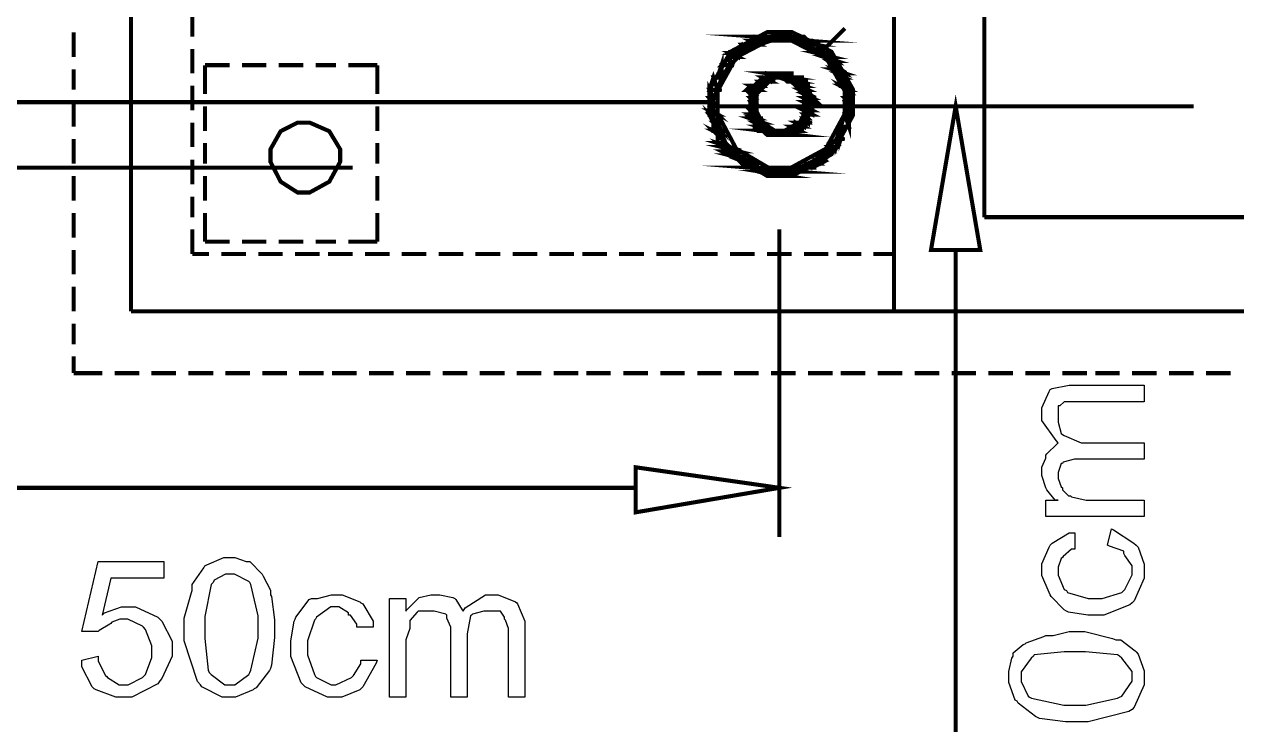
# Model space of a CAD drawing. Extents: x 0 to 210, y 0 to 297.
# Drawn here: x 138.51 to 151.05, y 227.38 to 234.61 of the extents above; entities that cross this region are included whole.
import ezdxf

# ---------------------------------------------------------------- set-up
doc = ezdxf.new("R2010")
doc.units = 0
doc.header["$MEASUREMENT"] = 0
for name, color, linetype in [('C00-00-00-BLACK', 7, 'Continuous'), ('C00-7E-FF', 150, 'Continuous'), ('CFF-7E-00', 30, 'Continuous')]:
    doc.layers.add(name, color=color, linetype=linetype)

msp = doc.modelspace()

# ---------------------------------------------------------------- linework, layer by layer
at = {"layer": 'C00-00-00-BLACK', "const_width": 0.0423}
for points in [[(147.505, 231.648), (147.505, 251.699)], [(148.439, 232.621), (148.439, 250.722)], [(139.617, 247.333), (139.617, 231.648)], [(140.252, 234.487), (140.252, 234.74)], [(139.025, 234.275), (139.025, 234.53)], [(146.786, 234.36), (146.997, 234.571)], [(140.252, 234.107), (140.252, 234.36)], [(139.025, 233.937), (139.025, 234.148)], [(140.382, 234.191), (140.382, 233.894)], [(140.637, 234.191), (140.382, 234.191)], [(141.017, 234.191), (140.764, 234.191)], [(141.399, 234.191), (141.144, 234.191)], [(141.737, 234.191), (141.526, 234.191)], [(142.164, 234.191), (141.866, 234.191)], [(142.164, 233.894), (142.164, 234.191)], [(140.252, 233.725), (140.252, 233.978)], [(145.598, 233.809), (135.588, 233.809)], [(139.025, 233.555), (139.025, 233.809)], [(140.382, 233.767), (140.382, 233.513)], [(142.164, 233.513), (142.164, 233.767)], [(140.252, 233.345), (140.252, 233.598)], [(139.025, 233.175), (139.025, 233.429)], [(140.382, 233.386), (140.382, 233.175)], [(142.164, 233.175), (142.164, 233.386)], [(141.909, 233.132), (135.588, 233.132)], [(140.252, 232.96), (140.252, 233.216)], [(139.025, 232.791), (139.025, 233.046)], [(140.382, 233.046), (140.382, 232.791)], [(142.164, 232.791), (142.164, 233.046)], [(140.252, 232.621), (140.252, 232.833)], [(139.025, 232.41), (139.025, 232.664)], [(140.382, 232.664), (140.382, 232.368)], [(142.164, 232.368), (142.164, 232.664)], [(153.274, 232.621), (148.439, 232.621)], [(140.252, 232.241), (140.252, 232.494)], [(140.382, 232.368), (140.637, 232.368)], [(140.764, 232.368), (141.017, 232.368)], [(141.144, 232.368), (141.399, 232.368)], [(141.526, 232.368), (141.737, 232.368)], [(141.866, 232.368), (142.164, 232.368)], [(139.025, 232.029), (139.025, 232.283)], [(140.425, 232.241), (140.252, 232.241)], [(140.807, 232.241), (140.552, 232.241)], [(141.187, 232.241), (140.933, 232.241)], [(141.569, 232.241), (141.314, 232.241)], [(141.909, 232.241), (141.653, 232.241)], [(142.291, 232.241), (142.036, 232.241)], [(142.671, 232.241), (142.417, 232.241)], [(143.053, 232.241), (142.798, 232.241)], [(143.436, 232.241), (143.179, 232.241)], [(143.818, 232.241), (143.563, 232.241)], [(144.198, 232.241), (143.944, 232.241)], [(144.537, 232.241), (144.282, 232.241)], [(144.92, 232.241), (144.664, 232.241)], [(145.302, 232.241), (145.047, 232.241)], [(145.682, 232.241), (145.428, 232.241)], [(146.064, 232.241), (145.809, 232.241)], [(146.447, 232.241), (146.193, 232.241)], [(146.827, 232.241), (146.574, 232.241)], [(147.166, 232.241), (146.913, 232.241)], [(147.505, 232.241), (147.293, 232.241)], [(139.025, 231.648), (139.025, 231.902)], [(139.617, 231.648), (153.274, 231.648)], [(139.025, 231.309), (139.025, 231.521)], [(139.025, 231.01), (139.025, 231.182)], [(139.321, 231.01), (139.025, 231.01)], [(139.703, 231.01), (139.449, 231.01)], [(140.083, 231.01), (139.829, 231.01)], [(140.468, 231.01), (140.211, 231.01)], [(140.848, 231.01), (140.594, 231.01)], [(141.23, 231.01), (140.975, 231.01)], [(141.61, 231.01), (141.356, 231.01)], [(141.952, 231.01), (141.695, 231.01)], [(142.332, 231.01), (142.078, 231.01)], [(142.714, 231.01), (142.46, 231.01)], [(143.094, 231.01), (142.84, 231.01)], [(143.479, 231.01), (143.222, 231.01)], [(143.859, 231.01), (143.605, 231.01)], [(144.241, 231.01), (143.986, 231.01)], [(144.578, 231.01), (144.325, 231.01)], [(144.963, 231.01), (144.709, 231.01)], [(145.343, 231.01), (145.089, 231.01)], [(145.725, 231.01), (145.471, 231.01)], [(146.105, 231.01), (145.852, 231.01)], [(146.49, 231.01), (146.235, 231.01)], [(146.87, 231.01), (146.616, 231.01)], [(147.209, 231.01), (146.955, 231.01)], [(147.592, 231.01), (147.336, 231.01)], [(147.974, 231.01), (147.72, 231.01)], [(148.354, 231.01), (148.101, 231.01)], [(148.736, 231.01), (148.481, 231.01)], [(149.119, 231.01), (148.863, 231.01)], [(149.501, 231.01), (149.246, 231.01)], [(149.838, 231.01), (149.585, 231.01)], [(150.22, 231.01), (149.967, 231.01)], [(150.603, 231.01), (150.347, 231.01)], [(150.985, 231.01), (150.73, 231.01)]]:
    msp.add_lwpolyline(points, dxfattribs=at)
for points in [[(147.082, 233.809), (147.082, 233.94), (146.859, 234.331), (146.454, 234.532), (146.32, 234.532), (146.193, 234.532), (145.816, 234.331), (145.598, 233.94), (145.598, 233.809), (145.598, 233.675), (145.816, 233.27), (146.193, 233.048), (146.32, 233.048), (146.454, 233.048), (146.859, 233.27), (147.082, 233.675), (147.082, 233.809)], [(146.32, 234.53), (146.447, 234.487), (146.235, 234.487), (146.32, 234.53)], [(146.574, 234.487), (146.064, 234.487), (146.616, 234.444), (146.574, 234.487)], [(146.997, 233.809), (146.997, 233.926), (146.801, 234.273), (146.44, 234.447), (146.32, 234.447), (146.208, 234.447), (145.874, 234.273), (145.682, 233.926), (145.682, 233.809), (145.682, 233.689), (145.874, 233.328), (146.208, 233.132), (146.32, 233.132), (146.44, 233.132), (146.801, 233.328), (146.997, 233.689), (146.997, 233.809)], [(145.894, 234.36), (145.894, 234.317), (145.809, 234.317), (145.894, 234.36)], [(145.936, 234.403), (145.978, 234.36), (145.894, 234.36), (145.936, 234.403)], [(146.064, 234.403), (145.936, 234.403), (145.978, 234.36), (146.064, 234.403)], [(146.021, 234.444), (146.105, 234.403), (145.978, 234.403), (146.021, 234.444)], [(146.235, 234.444), (146.021, 234.444), (146.105, 234.403), (146.235, 234.444)], [(146.018, 234.403), (146.064, 234.403), (145.976, 234.403), (146.018, 234.403)], [(146.064, 234.487), (146.616, 234.444), (146.021, 234.444), (146.064, 234.487)], [(146.105, 234.403), (146.018, 234.403), (146.064, 234.403), (146.105, 234.403)], [(146.616, 234.444), (146.021, 234.444), (146.616, 234.444)], [(146.021, 234.444), (146.616, 234.444), (146.659, 234.444), (146.021, 234.444)], [(146.235, 234.444), (146.278, 234.444), (146.021, 234.444), (146.235, 234.444)], [(146.235, 234.444), (146.021, 234.444), (146.363, 234.444), (146.235, 234.444)], [(146.193, 234.487), (146.574, 234.487), (146.064, 234.487), (146.193, 234.487)], [(146.235, 234.487), (146.49, 234.487), (146.193, 234.487), (146.235, 234.487)], [(146.49, 234.487), (146.193, 234.487), (146.574, 234.487), (146.49, 234.487)], [(146.447, 234.487), (146.235, 234.487), (146.49, 234.487), (146.447, 234.487)], [(146.659, 234.444), (146.49, 234.444), (146.701, 234.403), (146.659, 234.444)], [(146.49, 234.444), (146.701, 234.403), (146.574, 234.403), (146.49, 234.444)], [(146.616, 234.444), (146.363, 234.444), (146.659, 234.444), (146.616, 234.444)], [(146.363, 234.444), (146.659, 234.444), (146.49, 234.444), (146.363, 234.444)], [(146.574, 234.403), (146.786, 234.317), (146.701, 234.317), (146.574, 234.403)], [(146.701, 234.403), (146.574, 234.403), (146.786, 234.317), (146.701, 234.403)], [(146.701, 234.403), (146.574, 234.403), (146.701, 234.403)], [(146.574, 234.403), (146.701, 234.403), (146.743, 234.403), (146.574, 234.403)], [(145.722, 234.191), (145.722, 234.064), (145.679, 234.064), (145.722, 234.191)], [(145.809, 234.275), (145.809, 234.191), (145.725, 234.191), (145.809, 234.275)], [(145.894, 234.317), (145.809, 234.317), (145.894, 234.275), (145.894, 234.317)], [(145.809, 234.317), (145.894, 234.275), (145.809, 234.275), (145.809, 234.317)], [(145.894, 234.275), (145.809, 234.275), (145.809, 234.191), (145.894, 234.275)], [(145.978, 234.36), (145.894, 234.36), (145.894, 234.317), (145.978, 234.36)], [(146.701, 234.317), (146.87, 234.275), (146.786, 234.275), (146.701, 234.317)], [(146.827, 234.317), (146.701, 234.317), (146.87, 234.275), (146.827, 234.317)], [(146.87, 234.275), (146.786, 234.275), (146.913, 234.234), (146.87, 234.275)], [(146.827, 234.317), (146.87, 234.317), (146.701, 234.317), (146.827, 234.317)], [(146.827, 234.317), (146.701, 234.317), (146.786, 234.317), (146.827, 234.317)], [(146.786, 234.275), (146.913, 234.234), (146.827, 234.234), (146.786, 234.275)], [(146.827, 234.234), (146.955, 234.148), (146.87, 234.148), (146.827, 234.234)], [(145.809, 234.191), (145.722, 234.191), (145.722, 234.064), (145.809, 234.191)], [(145.809, 234.191), (145.725, 234.191), (145.809, 234.191)], [(145.725, 234.191), (145.809, 234.191), (145.852, 234.191), (145.725, 234.191)], [(146.955, 234.148), (146.87, 234.148), (146.997, 234.107), (146.955, 234.148)], [(146.913, 234.234), (146.827, 234.234), (146.955, 234.148), (146.913, 234.234)], [(146.87, 234.148), (146.997, 234.107), (146.913, 234.107), (146.87, 234.148)], [(146.913, 234.107), (146.997, 234.064), (146.955, 234.064), (146.913, 234.107)], [(145.639, 234.064), (145.682, 233.937), (145.598, 233.937), (145.639, 234.064)], [(145.598, 233.937), (145.639, 233.852), (145.598, 233.852), (145.598, 233.937)], [(145.725, 234.064), (145.639, 234.064), (145.682, 233.937), (145.725, 234.064)], [(145.722, 234.064), (145.679, 234.064), (145.722, 234.064)], [(145.679, 234.064), (145.722, 234.064), (145.765, 234.064), (145.679, 234.064)], [(146.447, 234.107), (146.193, 234.107), (146.447, 234.064), (146.447, 234.107)], [(146.659, 233.809), (146.659, 233.863), (146.553, 234.023), (146.378, 234.108), (146.32, 234.108), (146.266, 234.108), (146.108, 234.023), (146.024, 233.863), (146.024, 233.809), (146.024, 233.751), (146.108, 233.577), (146.266, 233.472), (146.32, 233.472), (146.378, 233.472), (146.553, 233.577), (146.659, 233.751), (146.659, 233.809)], [(146.108, 234.021), (146.151, 233.978), (146.067, 233.978), (146.108, 234.021)], [(146.616, 233.809), (146.616, 233.874), (146.393, 234.064), (146.32, 234.064), (146.255, 234.064), (146.064, 233.874), (146.064, 233.809), (146.064, 233.757), (146.142, 233.598), (146.275, 233.513), (146.32, 233.513), (146.372, 233.513), (146.531, 233.598), (146.616, 233.757), (146.616, 233.809)], [(146.151, 234.064), (146.235, 234.021), (146.105, 234.021), (146.151, 234.064)], [(146.193, 234.021), (146.108, 234.021), (146.151, 233.978), (146.193, 234.021)], [(146.278, 234.064), (146.151, 234.064), (146.235, 234.021), (146.278, 234.064)], [(146.235, 234.021), (146.105, 234.021), (146.235, 234.021)], [(146.105, 234.021), (146.235, 234.021), (146.278, 234.021), (146.105, 234.021)], [(146.193, 234.021), (146.235, 234.021), (146.108, 234.021), (146.193, 234.021)], [(146.193, 234.021), (146.108, 234.021), (146.235, 234.021), (146.193, 234.021)], [(146.193, 234.064), (146.49, 234.064), (146.151, 234.064), (146.193, 234.064)], [(146.531, 234.064), (146.151, 234.064), (146.531, 234.064)], [(146.151, 234.064), (146.531, 234.064), (146.574, 234.064), (146.151, 234.064)], [(146.531, 234.064), (146.574, 234.064), (146.151, 234.064), (146.531, 234.064)], [(146.531, 234.064), (146.151, 234.064), (146.49, 234.064), (146.531, 234.064)], [(146.278, 234.064), (146.32, 234.064), (146.151, 234.064), (146.278, 234.064)], [(146.278, 234.064), (146.151, 234.064), (146.32, 234.064), (146.278, 234.064)], [(146.193, 234.107), (146.447, 234.064), (146.193, 234.064), (146.193, 234.107)], [(146.278, 234.107), (146.447, 234.107), (146.193, 234.107), (146.278, 234.107)], [(146.447, 234.064), (146.193, 234.064), (146.49, 234.064), (146.447, 234.064)], [(146.531, 234.064), (146.363, 234.064), (146.531, 234.021), (146.531, 234.064)], [(146.32, 234.107), (146.363, 234.107), (146.278, 234.107), (146.32, 234.107)], [(146.404, 234.107), (146.447, 234.107), (146.278, 234.107), (146.404, 234.107)], [(146.404, 234.107), (146.278, 234.107), (146.363, 234.107), (146.404, 234.107)], [(146.404, 234.107), (146.278, 234.107), (146.447, 234.107), (146.404, 234.107)], [(146.363, 234.064), (146.531, 234.021), (146.404, 234.021), (146.363, 234.064)], [(146.531, 234.064), (146.32, 234.064), (146.531, 234.064)], [(146.32, 234.064), (146.531, 234.064), (146.363, 234.064), (146.32, 234.064)], [(146.574, 234.021), (146.447, 234.021), (146.574, 233.978), (146.574, 234.021)], [(146.447, 234.021), (146.574, 233.978), (146.49, 233.978), (146.447, 234.021)], [(146.531, 234.021), (146.404, 234.021), (146.574, 234.021), (146.531, 234.021)], [(146.404, 234.021), (146.574, 234.021), (146.447, 234.021), (146.404, 234.021)], [(146.531, 233.937), (146.616, 233.894), (146.574, 233.894), (146.531, 233.937)], [(146.574, 234.021), (146.447, 234.021), (146.574, 234.021)], [(146.447, 234.021), (146.574, 234.021), (146.616, 234.021), (146.447, 234.021)], [(146.531, 233.978), (146.616, 233.937), (146.531, 233.937), (146.531, 233.978)], [(146.997, 234.107), (146.913, 234.107), (146.997, 234.064), (146.997, 234.107)], [(146.955, 233.978), (147.04, 233.937), (146.997, 233.937), (146.955, 233.978)], [(146.997, 234.064), (146.955, 234.064), (147.04, 233.978), (146.997, 234.064)], [(146.955, 234.064), (147.04, 233.978), (146.955, 233.978), (146.955, 234.064)], [(146.997, 233.937), (147.04, 233.852), (146.997, 233.852), (146.997, 233.937)], [(145.682, 233.937), (145.598, 233.937), (145.639, 233.852), (145.682, 233.937)], [(145.598, 233.937), (145.682, 233.937), (145.725, 233.937), (145.598, 233.937)], [(145.682, 233.937), (145.725, 233.937), (145.598, 233.937), (145.682, 233.937)], [(145.598, 233.852), (145.639, 233.809), (145.598, 233.809), (145.598, 233.852)], [(145.598, 233.809), (145.639, 233.725), (145.598, 233.725), (145.598, 233.809)], [(146.024, 233.978), (146.108, 233.937), (145.981, 233.937), (146.024, 233.978)], [(146.151, 233.978), (146.024, 233.978), (146.108, 233.937), (146.151, 233.978)], [(146.064, 233.894), (146.021, 233.894), (146.064, 233.852), (146.064, 233.894)], [(146.105, 233.937), (146.021, 233.937), (146.064, 233.894), (146.105, 233.937)], [(146.021, 233.937), (146.064, 233.894), (146.021, 233.894), (146.021, 233.937)], [(146.021, 233.937), (146.105, 233.937), (146.148, 233.937), (146.021, 233.937)], [(146.105, 233.937), (146.148, 233.937), (146.021, 233.937), (146.105, 233.937)], [(146.021, 233.894), (146.064, 233.852), (146.021, 233.852), (146.021, 233.894)], [(146.021, 233.852), (146.064, 233.809), (146.021, 233.809), (146.021, 233.852)], [(146.021, 233.809), (146.064, 233.725), (146.021, 233.725), (146.021, 233.809)], [(146.064, 233.978), (146.148, 233.978), (146.19, 233.978), (146.064, 233.978)], [(146.148, 233.978), (146.19, 233.978), (146.064, 233.978), (146.148, 233.978)], [(146.616, 233.978), (146.531, 233.978), (146.616, 233.937), (146.616, 233.978)], [(146.616, 233.937), (146.531, 233.937), (146.616, 233.894), (146.616, 233.937)], [(146.574, 233.978), (146.49, 233.978), (146.616, 233.978), (146.574, 233.978)], [(146.49, 233.978), (146.616, 233.978), (146.531, 233.978), (146.49, 233.978)], [(146.616, 233.894), (146.574, 233.894), (146.662, 233.852), (146.616, 233.894)], [(146.574, 233.894), (146.662, 233.852), (146.574, 233.852), (146.574, 233.894)], [(146.616, 233.894), (146.574, 233.894), (146.616, 233.894)], [(146.574, 233.894), (146.616, 233.894), (146.659, 233.894), (146.574, 233.894)], [(146.574, 233.852), (146.659, 233.809), (146.574, 233.809), (146.574, 233.852)], [(147.04, 233.978), (146.955, 233.978), (147.04, 233.937), (147.04, 233.978)], [(147.04, 233.937), (146.997, 233.937), (147.04, 233.852), (147.04, 233.937)], [(146.997, 233.809), (147.04, 233.679), (146.997, 233.679), (146.997, 233.809)], [(146.997, 233.852), (147.04, 233.809), (146.997, 233.809), (146.997, 233.852)], [(145.639, 233.725), (145.598, 233.725), (145.682, 233.682), (145.639, 233.725)], [(145.598, 233.682), (145.682, 233.598), (145.639, 233.598), (145.598, 233.682)], [(145.639, 233.852), (145.598, 233.852), (145.639, 233.809), (145.639, 233.852)], [(145.639, 233.809), (145.598, 233.809), (145.639, 233.725), (145.639, 233.809)], [(145.598, 233.725), (145.682, 233.682), (145.598, 233.682), (145.598, 233.725)], [(146.064, 233.852), (146.021, 233.852), (146.064, 233.809), (146.064, 233.852)], [(146.064, 233.809), (146.021, 233.809), (146.064, 233.725), (146.064, 233.809)], [(146.021, 233.852), (146.064, 233.852), (146.105, 233.852), (146.021, 233.852)], [(146.064, 233.852), (146.105, 233.852), (146.021, 233.852), (146.064, 233.852)], [(146.021, 233.809), (146.064, 233.809), (146.105, 233.809), (146.021, 233.809)], [(146.064, 233.809), (146.105, 233.809), (146.021, 233.809), (146.064, 233.809)], [(146.021, 233.725), (146.064, 233.682), (146.021, 233.682), (146.021, 233.725)], [(146.659, 233.809), (146.574, 233.809), (146.659, 233.767), (146.659, 233.809)], [(146.659, 233.767), (146.574, 233.767), (146.659, 233.725), (146.659, 233.767)], [(146.659, 233.852), (146.574, 233.852), (146.659, 233.809), (146.659, 233.852)], [(146.662, 233.852), (146.574, 233.852), (146.662, 233.852)], [(146.574, 233.852), (146.662, 233.852), (146.703, 233.852), (146.574, 233.852)], [(146.574, 233.809), (146.659, 233.767), (146.574, 233.767), (146.574, 233.809)], [(146.574, 233.809), (146.659, 233.809), (146.701, 233.809), (146.574, 233.809)], [(146.659, 233.809), (146.701, 233.809), (146.574, 233.809), (146.659, 233.809)], [(146.574, 233.767), (146.659, 233.725), (146.574, 233.725), (146.574, 233.767)], [(146.574, 233.725), (146.659, 233.682), (146.574, 233.682), (146.574, 233.725)], [(147.04, 233.852), (146.997, 233.852), (147.04, 233.809), (147.04, 233.852)], [(147.04, 233.809), (146.997, 233.809), (147.04, 233.679), (147.04, 233.809)], [(145.682, 233.682), (145.598, 233.682), (145.682, 233.598), (145.682, 233.682)], [(145.639, 233.598), (145.725, 233.513), (145.639, 233.513), (145.639, 233.598)], [(146.105, 233.641), (146.021, 233.641), (146.148, 233.598), (146.105, 233.641)], [(146.064, 233.682), (146.021, 233.682), (146.108, 233.641), (146.064, 233.682)], [(146.021, 233.641), (146.148, 233.598), (146.064, 233.598), (146.021, 233.641)], [(146.064, 233.725), (146.021, 233.725), (146.064, 233.682), (146.064, 233.725)], [(146.064, 233.725), (146.021, 233.725), (146.064, 233.725)], [(146.021, 233.725), (146.064, 233.725), (146.105, 233.725), (146.021, 233.725)], [(146.021, 233.682), (146.108, 233.641), (146.021, 233.641), (146.021, 233.682)], [(146.064, 233.682), (146.021, 233.682), (146.064, 233.682)], [(146.021, 233.682), (146.064, 233.682), (146.105, 233.682), (146.021, 233.682)], [(146.108, 233.641), (146.021, 233.641), (146.108, 233.641)], [(146.021, 233.641), (146.108, 233.641), (146.151, 233.641), (146.021, 233.641)], [(146.574, 233.641), (146.616, 233.598), (146.531, 233.598), (146.574, 233.641)], [(146.659, 233.725), (146.574, 233.725), (146.659, 233.682), (146.659, 233.725)], [(146.616, 233.682), (146.574, 233.682), (146.616, 233.641), (146.616, 233.682)], [(146.616, 233.641), (146.574, 233.641), (146.616, 233.598), (146.616, 233.641)], [(146.574, 233.682), (146.616, 233.641), (146.574, 233.641), (146.574, 233.682)], [(146.616, 233.682), (146.659, 233.682), (146.574, 233.682), (146.616, 233.682)], [(146.616, 233.682), (146.574, 233.682), (146.659, 233.682), (146.616, 233.682)], [(146.955, 233.555), (146.955, 233.429), (146.913, 233.429), (146.955, 233.555)], [(146.997, 233.682), (147.04, 233.555), (146.955, 233.555), (146.997, 233.682)], [(147.04, 233.682), (146.997, 233.682), (147.04, 233.555), (147.04, 233.682)], [(146.997, 233.682), (147.04, 233.682), (147.082, 233.682), (146.997, 233.682)], [(147.04, 233.682), (147.082, 233.682), (146.997, 233.682), (147.04, 233.682)], [(141.78, 233.259), (141.78, 233.323), (141.668, 233.509), (141.465, 233.598), (141.399, 233.598), (141.34, 233.598), (141.165, 233.509), (141.06, 233.323), (141.06, 233.259), (141.06, 233.192), (141.165, 232.988), (141.34, 232.876), (141.399, 232.876), (141.465, 232.876), (141.668, 232.988), (141.78, 233.192), (141.78, 233.259)], [(145.639, 233.513), (145.725, 233.472), (145.682, 233.472), (145.639, 233.513)], [(145.725, 233.513), (145.639, 233.513), (145.725, 233.472), (145.725, 233.513)], [(145.682, 233.598), (145.639, 233.598), (145.725, 233.513), (145.682, 233.598)], [(145.682, 233.472), (145.767, 233.386), (145.682, 233.386), (145.682, 233.472)], [(146.49, 233.513), (146.151, 233.513), (146.49, 233.472), (146.49, 233.513)], [(146.193, 233.555), (146.108, 233.555), (146.235, 233.513), (146.193, 233.555)], [(146.151, 233.598), (146.067, 233.598), (146.151, 233.555), (146.151, 233.598)], [(146.067, 233.598), (146.151, 233.555), (146.067, 233.555), (146.067, 233.598)], [(146.151, 233.555), (146.067, 233.555), (146.151, 233.555)], [(146.067, 233.555), (146.151, 233.555), (146.193, 233.555), (146.067, 233.555)], [(146.151, 233.555), (146.067, 233.555), (146.193, 233.555), (146.151, 233.555)], [(146.067, 233.555), (146.193, 233.555), (146.108, 233.555), (146.067, 233.555)], [(146.278, 233.513), (146.105, 233.513), (146.32, 233.513), (146.278, 233.513)], [(146.105, 233.513), (146.32, 233.513), (146.151, 233.513), (146.105, 233.513)], [(146.108, 233.555), (146.235, 233.513), (146.108, 233.513), (146.108, 233.555)], [(146.278, 233.513), (146.32, 233.513), (146.108, 233.513), (146.278, 233.513)], [(146.278, 233.513), (146.108, 233.513), (146.235, 233.513), (146.278, 233.513)], [(146.151, 233.513), (146.49, 233.472), (146.193, 233.472), (146.151, 233.513)], [(146.151, 233.513), (146.28, 233.513), (146.323, 233.513), (146.151, 233.513)], [(146.28, 233.513), (146.323, 233.513), (146.151, 233.513), (146.28, 233.513)], [(146.49, 233.513), (146.531, 233.513), (146.151, 233.513), (146.49, 233.513)], [(146.49, 233.513), (146.151, 233.513), (146.531, 233.513), (146.49, 233.513)], [(146.363, 233.513), (146.531, 233.513), (146.32, 233.513), (146.363, 233.513)], [(146.404, 233.513), (146.531, 233.513), (146.363, 233.513), (146.404, 233.513)], [(146.531, 233.513), (146.363, 233.513), (146.531, 233.513)], [(146.363, 233.513), (146.531, 233.513), (146.574, 233.513), (146.363, 233.513)], [(146.531, 233.513), (146.363, 233.513), (146.531, 233.513)], [(146.447, 233.555), (146.531, 233.513), (146.404, 233.513), (146.447, 233.555)], [(146.574, 233.555), (146.447, 233.555), (146.531, 233.513), (146.574, 233.555)], [(146.531, 233.513), (146.404, 233.513), (146.531, 233.513)], [(146.574, 233.598), (146.49, 233.598), (146.574, 233.555), (146.574, 233.598)], [(146.49, 233.555), (146.574, 233.555), (146.447, 233.555), (146.49, 233.555)], [(146.49, 233.598), (146.574, 233.555), (146.49, 233.555), (146.49, 233.598)], [(146.531, 233.598), (146.574, 233.598), (146.49, 233.598), (146.531, 233.598)], [(146.574, 233.555), (146.49, 233.555), (146.574, 233.555)], [(146.616, 233.598), (146.531, 233.598), (146.616, 233.598)], [(146.531, 233.598), (146.616, 233.598), (146.659, 233.598), (146.531, 233.598)], [(146.616, 233.598), (146.531, 233.598), (146.574, 233.598), (146.616, 233.598)], [(146.997, 233.555), (147.04, 233.555), (146.955, 233.555), (146.997, 233.555)], [(146.997, 233.555), (146.955, 233.555), (147.04, 233.555), (146.997, 233.555)], [(146.997, 233.555), (146.955, 233.555), (146.955, 233.429), (146.997, 233.555)], [(145.767, 233.386), (145.682, 233.386), (145.809, 233.345), (145.767, 233.386)], [(145.682, 233.386), (145.809, 233.345), (145.725, 233.345), (145.682, 233.386)], [(145.725, 233.472), (145.682, 233.472), (145.767, 233.386), (145.725, 233.472)], [(145.725, 233.345), (145.894, 233.302), (145.767, 233.302), (145.725, 233.345)], [(146.49, 233.472), (146.193, 233.472), (146.404, 233.472), (146.49, 233.472)], [(146.193, 233.472), (146.404, 233.472), (146.235, 233.472), (146.193, 233.472)], [(146.404, 233.472), (146.235, 233.472), (146.404, 233.472)], [(146.235, 233.472), (146.404, 233.472), (146.447, 233.472), (146.235, 233.472)], [(146.363, 233.472), (146.278, 233.472), (146.235, 233.472), (146.363, 233.472)], [(146.235, 233.472), (146.404, 233.472), (146.363, 233.472), (146.235, 233.472)], [(146.363, 233.472), (146.404, 233.472), (146.278, 233.472), (146.363, 233.472)], [(146.913, 233.429), (146.913, 233.345), (146.827, 233.345), (146.913, 233.429)], [(146.827, 233.345), (146.87, 233.302), (146.827, 233.302), (146.827, 233.345)], [(146.955, 233.429), (146.913, 233.429), (146.955, 233.429)], [(146.913, 233.429), (146.955, 233.429), (146.997, 233.429), (146.913, 233.429)], [(146.955, 233.429), (146.913, 233.429), (146.913, 233.345), (146.955, 233.429)], [(145.809, 233.345), (145.725, 233.345), (145.894, 233.302), (145.809, 233.345)], [(145.809, 233.259), (145.978, 233.216), (145.894, 233.216), (145.809, 233.259)], [(145.894, 233.302), (145.767, 233.302), (145.894, 233.259), (145.894, 233.302)], [(145.894, 233.259), (145.809, 233.259), (145.978, 233.216), (145.894, 233.259)], [(145.767, 233.302), (145.894, 233.259), (145.809, 233.259), (145.767, 233.302)], [(145.894, 233.216), (146.105, 233.132), (145.978, 233.132), (145.894, 233.216)], [(146.743, 233.259), (146.786, 233.216), (146.701, 233.216), (146.743, 233.259)], [(146.827, 233.302), (146.827, 233.259), (146.743, 233.259), (146.827, 233.302)], [(146.827, 233.259), (146.743, 233.259), (146.786, 233.216), (146.827, 233.259)], [(146.913, 233.345), (146.827, 233.345), (146.87, 233.302), (146.913, 233.345)], [(146.87, 233.302), (146.827, 233.302), (146.827, 233.259), (146.87, 233.302)], [(146.616, 233.132), (146.021, 233.132), (146.531, 233.09), (146.616, 233.132)], [(146.021, 233.216), (145.894, 233.216), (146.105, 233.132), (146.021, 233.216)], [(146.021, 233.216), (146.064, 233.216), (145.894, 233.216), (146.021, 233.216)], [(146.021, 233.216), (145.894, 233.216), (145.978, 233.216), (146.021, 233.216)], [(146.021, 233.132), (146.531, 233.09), (146.105, 233.09), (146.021, 233.132)], [(146.105, 233.132), (145.978, 233.132), (146.193, 233.132), (146.105, 233.132)], [(145.978, 233.132), (146.193, 233.132), (146.021, 233.132), (145.978, 233.132)], [(146.235, 233.132), (146.278, 233.132), (146.021, 233.132), (146.235, 233.132)], [(146.235, 233.132), (146.021, 233.132), (146.193, 233.132), (146.235, 233.132)], [(146.363, 233.132), (146.404, 233.132), (146.021, 233.132), (146.363, 233.132)], [(146.363, 233.132), (146.021, 233.132), (146.235, 233.132), (146.363, 233.132)], [(146.404, 233.132), (146.616, 233.132), (146.363, 233.132), (146.404, 233.132)], [(146.49, 233.132), (146.616, 233.132), (146.404, 233.132), (146.49, 233.132)], [(146.616, 233.132), (146.404, 233.132), (146.616, 233.132)], [(146.616, 233.175), (146.659, 233.132), (146.531, 233.132), (146.616, 233.175)], [(146.659, 233.132), (146.531, 233.132), (146.49, 233.132), (146.659, 233.132)], [(146.659, 233.132), (146.49, 233.132), (146.616, 233.132), (146.659, 233.132)], [(146.531, 233.132), (146.659, 233.132), (146.701, 233.132), (146.531, 233.132)], [(146.701, 233.216), (146.743, 233.175), (146.616, 233.175), (146.701, 233.216)], [(146.743, 233.175), (146.616, 233.175), (146.659, 233.132), (146.743, 233.175)], [(146.786, 233.216), (146.701, 233.216), (146.743, 233.175), (146.786, 233.216)], [(146.151, 233.087), (146.49, 233.087), (146.404, 233.046), (146.151, 233.087)], [(146.151, 233.087), (146.235, 233.046), (146.404, 233.046), (146.151, 233.087)], [(146.531, 233.087), (146.105, 233.087), (146.49, 233.087), (146.531, 233.087)], [(146.105, 233.087), (146.49, 233.087), (146.151, 233.087), (146.105, 233.087)], [(146.235, 233.046), (146.404, 233.046), (146.278, 233.046), (146.235, 233.046)]]:
    msp.add_lwpolyline(points, close=True, dxfattribs=at)
at = {"layer": 'C00-00-00-BLACK'}
for points in [[(146.32, 234.53), (146.447, 234.487), (146.235, 234.487), (146.32, 234.53)], [(145.936, 234.403), (145.978, 234.36), (145.894, 234.36), (145.936, 234.403)], [(146.064, 234.403), (145.936, 234.403), (145.978, 234.36), (146.064, 234.403)], [(146.018, 234.403), (146.064, 234.403), (145.976, 234.403), (146.018, 234.403)], [(146.021, 234.444), (146.105, 234.403), (145.978, 234.403), (146.021, 234.444)], [(146.105, 234.403), (146.018, 234.403), (146.064, 234.403), (146.105, 234.403)], [(146.064, 234.487), (146.616, 234.444), (146.021, 234.444), (146.064, 234.487)], [(146.616, 234.444), (146.021, 234.444), (146.616, 234.444)], [(146.021, 234.444), (146.616, 234.444), (146.659, 234.444), (146.021, 234.444)], [(146.235, 234.444), (146.278, 234.444), (146.021, 234.444), (146.235, 234.444)], [(146.235, 234.444), (146.021, 234.444), (146.363, 234.444), (146.235, 234.444)], [(146.235, 234.444), (146.021, 234.444), (146.105, 234.403), (146.235, 234.444)], [(146.193, 234.487), (146.574, 234.487), (146.064, 234.487), (146.193, 234.487)], [(146.574, 234.487), (146.064, 234.487), (146.616, 234.444), (146.574, 234.487)], [(146.235, 234.487), (146.49, 234.487), (146.193, 234.487), (146.235, 234.487)], [(146.49, 234.487), (146.193, 234.487), (146.574, 234.487), (146.49, 234.487)], [(146.447, 234.487), (146.235, 234.487), (146.49, 234.487), (146.447, 234.487)], [(146.616, 234.444), (146.363, 234.444), (146.659, 234.444), (146.616, 234.444)], [(146.363, 234.444), (146.659, 234.444), (146.49, 234.444), (146.363, 234.444)], [(146.659, 234.444), (146.49, 234.444), (146.701, 234.403), (146.659, 234.444)], [(146.49, 234.444), (146.701, 234.403), (146.574, 234.403), (146.49, 234.444)], [(146.701, 234.403), (146.574, 234.403), (146.701, 234.403)], [(146.574, 234.403), (146.701, 234.403), (146.743, 234.403), (146.574, 234.403)], [(146.701, 234.403), (146.574, 234.403), (146.786, 234.317), (146.701, 234.403)], [(146.574, 234.403), (146.786, 234.317), (146.701, 234.317), (146.574, 234.403)], [(145.809, 234.275), (145.809, 234.191), (145.725, 234.191), (145.809, 234.275)], [(145.894, 234.36), (145.894, 234.317), (145.809, 234.317), (145.894, 234.36)], [(145.894, 234.317), (145.809, 234.317), (145.894, 234.275), (145.894, 234.317)], [(145.809, 234.317), (145.894, 234.275), (145.809, 234.275), (145.809, 234.317)], [(145.894, 234.275), (145.809, 234.275), (145.809, 234.191), (145.894, 234.275)], [(145.978, 234.36), (145.894, 234.36), (145.894, 234.317), (145.978, 234.36)], [(146.827, 234.317), (146.87, 234.317), (146.701, 234.317), (146.827, 234.317)], [(146.827, 234.317), (146.701, 234.317), (146.786, 234.317), (146.827, 234.317)], [(146.827, 234.317), (146.701, 234.317), (146.87, 234.275), (146.827, 234.317)], [(146.701, 234.317), (146.87, 234.275), (146.786, 234.275), (146.701, 234.317)], [(146.87, 234.275), (146.786, 234.275), (146.913, 234.234), (146.87, 234.275)], [(146.786, 234.275), (146.913, 234.234), (146.827, 234.234), (146.786, 234.275)], [(145.722, 234.191), (145.722, 234.064), (145.679, 234.064), (145.722, 234.191)], [(145.809, 234.191), (145.722, 234.191), (145.722, 234.064), (145.809, 234.191)], [(145.809, 234.191), (145.725, 234.191), (145.809, 234.191)], [(145.725, 234.191), (145.809, 234.191), (145.852, 234.191), (145.725, 234.191)], [(146.913, 234.234), (146.827, 234.234), (146.955, 234.148), (146.913, 234.234)], [(146.827, 234.234), (146.955, 234.148), (146.87, 234.148), (146.827, 234.234)], [(146.955, 234.148), (146.87, 234.148), (146.997, 234.107), (146.955, 234.148)], [(146.87, 234.148), (146.997, 234.107), (146.913, 234.107), (146.87, 234.148)], [(145.639, 234.064), (145.682, 233.937), (145.598, 233.937), (145.639, 234.064)], [(145.725, 234.064), (145.639, 234.064), (145.682, 233.937), (145.725, 234.064)], [(145.722, 234.064), (145.679, 234.064), (145.722, 234.064)], [(145.679, 234.064), (145.722, 234.064), (145.765, 234.064), (145.679, 234.064)], [(146.108, 234.021), (146.151, 233.978), (146.067, 233.978), (146.108, 234.021)], [(146.151, 234.064), (146.235, 234.021), (146.105, 234.021), (146.151, 234.064)], [(146.235, 234.021), (146.105, 234.021), (146.235, 234.021)], [(146.105, 234.021), (146.235, 234.021), (146.278, 234.021), (146.105, 234.021)], [(146.193, 234.021), (146.235, 234.021), (146.108, 234.021), (146.193, 234.021)], [(146.193, 234.021), (146.108, 234.021), (146.235, 234.021), (146.193, 234.021)], [(146.193, 234.021), (146.108, 234.021), (146.151, 233.978), (146.193, 234.021)], [(146.193, 234.064), (146.49, 234.064), (146.151, 234.064), (146.193, 234.064)], [(146.531, 234.064), (146.151, 234.064), (146.531, 234.064)], [(146.151, 234.064), (146.531, 234.064), (146.574, 234.064), (146.151, 234.064)], [(146.531, 234.064), (146.574, 234.064), (146.151, 234.064), (146.531, 234.064)], [(146.531, 234.064), (146.151, 234.064), (146.49, 234.064), (146.531, 234.064)], [(146.278, 234.064), (146.32, 234.064), (146.151, 234.064), (146.278, 234.064)], [(146.278, 234.064), (146.151, 234.064), (146.32, 234.064), (146.278, 234.064)], [(146.278, 234.064), (146.151, 234.064), (146.235, 234.021), (146.278, 234.064)], [(146.278, 234.107), (146.447, 234.107), (146.193, 234.107), (146.278, 234.107)], [(146.447, 234.107), (146.193, 234.107), (146.447, 234.064), (146.447, 234.107)], [(146.193, 234.107), (146.447, 234.064), (146.193, 234.064), (146.193, 234.107)], [(146.447, 234.064), (146.193, 234.064), (146.49, 234.064), (146.447, 234.064)], [(146.32, 234.107), (146.363, 234.107), (146.278, 234.107), (146.32, 234.107)], [(146.404, 234.107), (146.447, 234.107), (146.278, 234.107), (146.404, 234.107)], [(146.404, 234.107), (146.278, 234.107), (146.363, 234.107), (146.404, 234.107)], [(146.404, 234.107), (146.278, 234.107), (146.447, 234.107), (146.404, 234.107)], [(146.531, 234.064), (146.32, 234.064), (146.531, 234.064)], [(146.32, 234.064), (146.531, 234.064), (146.363, 234.064), (146.32, 234.064)], [(146.531, 234.064), (146.363, 234.064), (146.531, 234.021), (146.531, 234.064)], [(146.363, 234.064), (146.531, 234.021), (146.404, 234.021), (146.363, 234.064)], [(146.531, 234.021), (146.404, 234.021), (146.574, 234.021), (146.531, 234.021)], [(146.404, 234.021), (146.574, 234.021), (146.447, 234.021), (146.404, 234.021)], [(146.574, 234.021), (146.447, 234.021), (146.574, 234.021)], [(146.447, 234.021), (146.574, 234.021), (146.616, 234.021), (146.447, 234.021)], [(146.574, 234.021), (146.447, 234.021), (146.574, 233.978), (146.574, 234.021)], [(146.447, 234.021), (146.574, 233.978), (146.49, 233.978), (146.447, 234.021)], [(146.997, 234.107), (146.913, 234.107), (146.997, 234.064), (146.997, 234.107)], [(146.913, 234.107), (146.997, 234.064), (146.955, 234.064), (146.913, 234.107)], [(146.997, 234.064), (146.955, 234.064), (147.04, 233.978), (146.997, 234.064)], [(146.955, 234.064), (147.04, 233.978), (146.955, 233.978), (146.955, 234.064)], [(145.598, 233.937), (145.682, 233.937), (145.725, 233.937), (145.598, 233.937)], [(145.682, 233.937), (145.725, 233.937), (145.598, 233.937), (145.682, 233.937)], [(145.682, 233.937), (145.598, 233.937), (145.639, 233.852), (145.682, 233.937)], [(145.598, 233.937), (145.639, 233.852), (145.598, 233.852), (145.598, 233.937)], [(146.024, 233.978), (146.108, 233.937), (145.981, 233.937), (146.024, 233.978)], [(146.021, 233.937), (146.105, 233.937), (146.148, 233.937), (146.021, 233.937)], [(146.105, 233.937), (146.148, 233.937), (146.021, 233.937), (146.105, 233.937)], [(146.105, 233.937), (146.021, 233.937), (146.064, 233.894), (146.105, 233.937)], [(146.021, 233.937), (146.064, 233.894), (146.021, 233.894), (146.021, 233.937)], [(146.064, 233.894), (146.021, 233.894), (146.064, 233.852), (146.064, 233.894)], [(146.021, 233.894), (146.064, 233.852), (146.021, 233.852), (146.021, 233.894)], [(146.151, 233.978), (146.024, 233.978), (146.108, 233.937), (146.151, 233.978)], [(146.064, 233.978), (146.148, 233.978), (146.19, 233.978), (146.064, 233.978)], [(146.148, 233.978), (146.19, 233.978), (146.064, 233.978), (146.148, 233.978)], [(146.574, 233.978), (146.49, 233.978), (146.616, 233.978), (146.574, 233.978)], [(146.49, 233.978), (146.616, 233.978), (146.531, 233.978), (146.49, 233.978)], [(146.616, 233.978), (146.531, 233.978), (146.616, 233.937), (146.616, 233.978)], [(146.531, 233.978), (146.616, 233.937), (146.531, 233.937), (146.531, 233.978)], [(146.616, 233.937), (146.531, 233.937), (146.616, 233.894), (146.616, 233.937)], [(146.531, 233.937), (146.616, 233.894), (146.574, 233.894), (146.531, 233.937)], [(146.616, 233.894), (146.574, 233.894), (146.616, 233.894)], [(146.574, 233.894), (146.616, 233.894), (146.659, 233.894), (146.574, 233.894)], [(146.616, 233.894), (146.574, 233.894), (146.662, 233.852), (146.616, 233.894)], [(146.574, 233.894), (146.662, 233.852), (146.574, 233.852), (146.574, 233.894)], [(147.04, 233.978), (146.955, 233.978), (147.04, 233.937), (147.04, 233.978)], [(146.955, 233.978), (147.04, 233.937), (146.997, 233.937), (146.955, 233.978)], [(147.04, 233.937), (146.997, 233.937), (147.04, 233.852), (147.04, 233.937)], [(146.997, 233.937), (147.04, 233.852), (146.997, 233.852), (146.997, 233.937)], [(145.639, 233.852), (145.598, 233.852), (145.639, 233.809), (145.639, 233.852)], [(145.598, 233.852), (145.639, 233.809), (145.598, 233.809), (145.598, 233.852)], [(145.639, 233.809), (145.598, 233.809), (145.639, 233.725), (145.639, 233.809)], [(145.598, 233.809), (145.639, 233.725), (145.598, 233.725), (145.598, 233.809)], [(146.021, 233.852), (146.064, 233.852), (146.105, 233.852), (146.021, 233.852)], [(146.064, 233.852), (146.105, 233.852), (146.021, 233.852), (146.064, 233.852)], [(146.064, 233.852), (146.021, 233.852), (146.064, 233.809), (146.064, 233.852)], [(146.021, 233.852), (146.064, 233.809), (146.021, 233.809), (146.021, 233.852)], [(146.021, 233.809), (146.064, 233.809), (146.105, 233.809), (146.021, 233.809)], [(146.064, 233.809), (146.105, 233.809), (146.021, 233.809), (146.064, 233.809)], [(146.064, 233.809), (146.021, 233.809), (146.064, 233.725), (146.064, 233.809)], [(146.021, 233.809), (146.064, 233.725), (146.021, 233.725), (146.021, 233.809)], [(146.662, 233.852), (146.574, 233.852), (146.662, 233.852)], [(146.574, 233.852), (146.662, 233.852), (146.703, 233.852), (146.574, 233.852)], [(146.659, 233.852), (146.574, 233.852), (146.659, 233.809), (146.659, 233.852)], [(146.574, 233.852), (146.659, 233.809), (146.574, 233.809), (146.574, 233.852)], [(146.574, 233.809), (146.659, 233.809), (146.701, 233.809), (146.574, 233.809)], [(146.659, 233.809), (146.701, 233.809), (146.574, 233.809), (146.659, 233.809)], [(146.659, 233.809), (146.574, 233.809), (146.659, 233.767), (146.659, 233.809)], [(146.574, 233.809), (146.659, 233.767), (146.574, 233.767), (146.574, 233.809)], [(146.659, 233.767), (146.574, 233.767), (146.659, 233.725), (146.659, 233.767)], [(146.574, 233.767), (146.659, 233.725), (146.574, 233.725), (146.574, 233.767)], [(147.04, 233.852), (146.997, 233.852), (147.04, 233.809), (147.04, 233.852)], [(146.997, 233.852), (147.04, 233.809), (146.997, 233.809), (146.997, 233.852)], [(147.04, 233.809), (146.997, 233.809), (147.04, 233.679), (147.04, 233.809)], [(146.997, 233.809), (147.04, 233.679), (146.997, 233.679), (146.997, 233.809)], [(145.639, 233.725), (145.598, 233.725), (145.682, 233.682), (145.639, 233.725)], [(145.598, 233.725), (145.682, 233.682), (145.598, 233.682), (145.598, 233.725)], [(145.682, 233.682), (145.598, 233.682), (145.682, 233.598), (145.682, 233.682)], [(145.598, 233.682), (145.682, 233.598), (145.639, 233.598), (145.598, 233.682)], [(146.064, 233.725), (146.021, 233.725), (146.064, 233.725)], [(146.021, 233.725), (146.064, 233.725), (146.105, 233.725), (146.021, 233.725)], [(146.064, 233.725), (146.021, 233.725), (146.064, 233.682), (146.064, 233.725)], [(146.021, 233.725), (146.064, 233.682), (146.021, 233.682), (146.021, 233.725)], [(146.064, 233.682), (146.021, 233.682), (146.064, 233.682)], [(146.021, 233.682), (146.064, 233.682), (146.105, 233.682), (146.021, 233.682)], [(146.064, 233.682), (146.021, 233.682), (146.108, 233.641), (146.064, 233.682)], [(146.021, 233.682), (146.108, 233.641), (146.021, 233.641), (146.021, 233.682)], [(146.108, 233.641), (146.021, 233.641), (146.108, 233.641)], [(146.021, 233.641), (146.108, 233.641), (146.151, 233.641), (146.021, 233.641)], [(146.105, 233.641), (146.021, 233.641), (146.148, 233.598), (146.105, 233.641)], [(146.021, 233.641), (146.148, 233.598), (146.064, 233.598), (146.021, 233.641)], [(146.574, 233.641), (146.616, 233.598), (146.531, 233.598), (146.574, 233.641)], [(146.659, 233.725), (146.574, 233.725), (146.659, 233.682), (146.659, 233.725)], [(146.574, 233.725), (146.659, 233.682), (146.574, 233.682), (146.574, 233.725)], [(146.616, 233.682), (146.659, 233.682), (146.574, 233.682), (146.616, 233.682)], [(146.616, 233.682), (146.574, 233.682), (146.659, 233.682), (146.616, 233.682)], [(146.616, 233.682), (146.574, 233.682), (146.616, 233.641), (146.616, 233.682)], [(146.574, 233.682), (146.616, 233.641), (146.574, 233.641), (146.574, 233.682)], [(146.616, 233.641), (146.574, 233.641), (146.616, 233.598), (146.616, 233.641)], [(146.997, 233.682), (147.04, 233.555), (146.955, 233.555), (146.997, 233.682)], [(146.997, 233.682), (147.04, 233.682), (147.082, 233.682), (146.997, 233.682)], [(147.04, 233.682), (147.082, 233.682), (146.997, 233.682), (147.04, 233.682)], [(147.04, 233.682), (146.997, 233.682), (147.04, 233.555), (147.04, 233.682)], [(145.682, 233.598), (145.639, 233.598), (145.725, 233.513), (145.682, 233.598)], [(145.639, 233.598), (145.725, 233.513), (145.639, 233.513), (145.639, 233.598)], [(145.725, 233.513), (145.639, 233.513), (145.725, 233.472), (145.725, 233.513)], [(145.639, 233.513), (145.725, 233.472), (145.682, 233.472), (145.639, 233.513)], [(146.151, 233.598), (146.067, 233.598), (146.151, 233.555), (146.151, 233.598)], [(146.067, 233.598), (146.151, 233.555), (146.067, 233.555), (146.067, 233.598)], [(146.151, 233.555), (146.067, 233.555), (146.151, 233.555)], [(146.067, 233.555), (146.151, 233.555), (146.193, 233.555), (146.067, 233.555)], [(146.151, 233.555), (146.067, 233.555), (146.193, 233.555), (146.151, 233.555)], [(146.067, 233.555), (146.193, 233.555), (146.108, 233.555), (146.067, 233.555)], [(146.278, 233.513), (146.105, 233.513), (146.32, 233.513), (146.278, 233.513)], [(146.105, 233.513), (146.32, 233.513), (146.151, 233.513), (146.105, 233.513)], [(146.193, 233.555), (146.108, 233.555), (146.235, 233.513), (146.193, 233.555)], [(146.108, 233.555), (146.235, 233.513), (146.108, 233.513), (146.108, 233.555)], [(146.278, 233.513), (146.32, 233.513), (146.108, 233.513), (146.278, 233.513)], [(146.278, 233.513), (146.108, 233.513), (146.235, 233.513), (146.278, 233.513)], [(146.151, 233.513), (146.28, 233.513), (146.323, 233.513), (146.151, 233.513)], [(146.28, 233.513), (146.323, 233.513), (146.151, 233.513), (146.28, 233.513)], [(146.49, 233.513), (146.531, 233.513), (146.151, 233.513), (146.49, 233.513)], [(146.49, 233.513), (146.151, 233.513), (146.531, 233.513), (146.49, 233.513)], [(146.49, 233.513), (146.151, 233.513), (146.49, 233.472), (146.49, 233.513)], [(146.151, 233.513), (146.49, 233.472), (146.193, 233.472), (146.151, 233.513)], [(146.363, 233.513), (146.531, 233.513), (146.32, 233.513), (146.363, 233.513)], [(146.404, 233.513), (146.531, 233.513), (146.363, 233.513), (146.404, 233.513)], [(146.531, 233.513), (146.363, 233.513), (146.531, 233.513)], [(146.363, 233.513), (146.531, 233.513), (146.574, 233.513), (146.363, 233.513)], [(146.531, 233.513), (146.363, 233.513), (146.531, 233.513)], [(146.447, 233.555), (146.531, 233.513), (146.404, 233.513), (146.447, 233.555)], [(146.531, 233.513), (146.404, 233.513), (146.531, 233.513)], [(146.49, 233.555), (146.574, 233.555), (146.447, 233.555), (146.49, 233.555)], [(146.574, 233.555), (146.447, 233.555), (146.531, 233.513), (146.574, 233.555)], [(146.531, 233.598), (146.574, 233.598), (146.49, 233.598), (146.531, 233.598)], [(146.574, 233.598), (146.49, 233.598), (146.574, 233.555), (146.574, 233.598)], [(146.49, 233.598), (146.574, 233.555), (146.49, 233.555), (146.49, 233.598)], [(146.574, 233.555), (146.49, 233.555), (146.574, 233.555)], [(146.616, 233.598), (146.531, 233.598), (146.616, 233.598)], [(146.531, 233.598), (146.616, 233.598), (146.659, 233.598), (146.531, 233.598)], [(146.616, 233.598), (146.531, 233.598), (146.574, 233.598), (146.616, 233.598)], [(146.955, 233.555), (146.955, 233.429), (146.913, 233.429), (146.955, 233.555)], [(146.997, 233.555), (147.04, 233.555), (146.955, 233.555), (146.997, 233.555)], [(146.997, 233.555), (146.955, 233.555), (147.04, 233.555), (146.997, 233.555)], [(146.997, 233.555), (146.955, 233.555), (146.955, 233.429), (146.997, 233.555)], [(145.725, 233.472), (145.682, 233.472), (145.767, 233.386), (145.725, 233.472)], [(145.682, 233.472), (145.767, 233.386), (145.682, 233.386), (145.682, 233.472)], [(145.767, 233.386), (145.682, 233.386), (145.809, 233.345), (145.767, 233.386)], [(145.682, 233.386), (145.809, 233.345), (145.725, 233.345), (145.682, 233.386)], [(146.49, 233.472), (146.193, 233.472), (146.404, 233.472), (146.49, 233.472)], [(146.193, 233.472), (146.404, 233.472), (146.235, 233.472), (146.193, 233.472)], [(146.404, 233.472), (146.235, 233.472), (146.404, 233.472)], [(146.235, 233.472), (146.404, 233.472), (146.447, 233.472), (146.235, 233.472)], [(146.363, 233.472), (146.278, 233.472), (146.235, 233.472), (146.363, 233.472)], [(146.235, 233.472), (146.404, 233.472), (146.363, 233.472), (146.235, 233.472)], [(146.363, 233.472), (146.404, 233.472), (146.278, 233.472), (146.363, 233.472)], [(146.913, 233.429), (146.913, 233.345), (146.827, 233.345), (146.913, 233.429)], [(146.955, 233.429), (146.913, 233.429), (146.955, 233.429)], [(146.913, 233.429), (146.955, 233.429), (146.997, 233.429), (146.913, 233.429)], [(146.955, 233.429), (146.913, 233.429), (146.913, 233.345), (146.955, 233.429)], [(145.809, 233.345), (145.725, 233.345), (145.894, 233.302), (145.809, 233.345)], [(145.725, 233.345), (145.894, 233.302), (145.767, 233.302), (145.725, 233.345)], [(145.894, 233.302), (145.767, 233.302), (145.894, 233.259), (145.894, 233.302)], [(145.767, 233.302), (145.894, 233.259), (145.809, 233.259), (145.767, 233.302)], [(145.894, 233.259), (145.809, 233.259), (145.978, 233.216), (145.894, 233.259)], [(145.809, 233.259), (145.978, 233.216), (145.894, 233.216), (145.809, 233.259)], [(146.743, 233.259), (146.786, 233.216), (146.701, 233.216), (146.743, 233.259)], [(146.827, 233.302), (146.827, 233.259), (146.743, 233.259), (146.827, 233.302)], [(146.827, 233.259), (146.743, 233.259), (146.786, 233.216), (146.827, 233.259)], [(146.913, 233.345), (146.827, 233.345), (146.87, 233.302), (146.913, 233.345)], [(146.827, 233.345), (146.87, 233.302), (146.827, 233.302), (146.827, 233.345)], [(146.87, 233.302), (146.827, 233.302), (146.827, 233.259), (146.87, 233.302)], [(146.021, 233.216), (146.064, 233.216), (145.894, 233.216), (146.021, 233.216)], [(146.021, 233.216), (145.894, 233.216), (145.978, 233.216), (146.021, 233.216)], [(146.021, 233.216), (145.894, 233.216), (146.105, 233.132), (146.021, 233.216)], [(145.894, 233.216), (146.105, 233.132), (145.978, 233.132), (145.894, 233.216)], [(146.616, 233.175), (146.659, 233.132), (146.531, 233.132), (146.616, 233.175)], [(146.701, 233.216), (146.743, 233.175), (146.616, 233.175), (146.701, 233.216)], [(146.743, 233.175), (146.616, 233.175), (146.659, 233.132), (146.743, 233.175)], [(146.786, 233.216), (146.701, 233.216), (146.743, 233.175), (146.786, 233.216)], [(146.105, 233.132), (145.978, 233.132), (146.193, 233.132), (146.105, 233.132)], [(145.978, 233.132), (146.193, 233.132), (146.021, 233.132), (145.978, 233.132)], [(146.235, 233.132), (146.278, 233.132), (146.021, 233.132), (146.235, 233.132)], [(146.235, 233.132), (146.021, 233.132), (146.193, 233.132), (146.235, 233.132)], [(146.363, 233.132), (146.404, 233.132), (146.021, 233.132), (146.363, 233.132)], [(146.363, 233.132), (146.021, 233.132), (146.235, 233.132), (146.363, 233.132)], [(146.616, 233.132), (146.021, 233.132), (146.531, 233.09), (146.616, 233.132)], [(146.021, 233.132), (146.531, 233.09), (146.105, 233.09), (146.021, 233.132)], [(146.531, 233.087), (146.105, 233.087), (146.49, 233.087), (146.531, 233.087)], [(146.105, 233.087), (146.49, 233.087), (146.151, 233.087), (146.105, 233.087)], [(146.151, 233.087), (146.235, 233.046), (146.404, 233.046), (146.151, 233.087)], [(146.151, 233.087), (146.49, 233.087), (146.404, 233.046), (146.151, 233.087)], [(146.235, 233.046), (146.404, 233.046), (146.278, 233.046), (146.235, 233.046)], [(146.404, 233.132), (146.616, 233.132), (146.363, 233.132), (146.404, 233.132)], [(146.49, 233.132), (146.616, 233.132), (146.404, 233.132), (146.49, 233.132)], [(146.616, 233.132), (146.404, 233.132), (146.616, 233.132)], [(146.659, 233.132), (146.531, 233.132), (146.49, 233.132), (146.659, 233.132)], [(146.659, 233.132), (146.49, 233.132), (146.616, 233.132), (146.659, 233.132)], [(146.531, 233.132), (146.659, 233.132), (146.701, 233.132), (146.531, 233.132)]]:
    msp.add_lwpolyline(points, close=True, dxfattribs=at)
at = {"layer": 'C00-7E-FF', "const_width": 0.0423}
for points in [[(147.888, 232.283), (148.397, 232.283), (148.143, 233.767), (147.888, 232.283)], [(144.836, 230.037), (144.836, 229.572), (146.32, 229.825), (144.836, 230.037)]]:
    msp.add_lwpolyline(points, close=True, dxfattribs=at)
for points in [[(145.639, 233.767), (150.603, 233.767)], [(147.166, 233.767), (148.609, 233.767)], [(146.32, 232.494), (146.32, 229.316)], [(148.143, 232.283), (148.143, 224.864)], [(138.006, 229.825), (144.836, 229.825)]]:
    msp.add_lwpolyline(points, dxfattribs=at)
at = {"layer": 'C00-7E-FF'}
for points in [[(147.888, 232.283), (148.397, 232.283), (148.143, 233.767), (147.888, 232.283)], [(144.836, 230.037), (144.836, 229.572), (146.32, 229.825), (144.836, 230.037)]]:
    msp.add_lwpolyline(points, close=True, dxfattribs=at)
at = {"layer": 'CFF-7E-00'}
for points in [[(150.093, 229.529), (149.076, 229.529), (149.076, 229.698), (149.204, 229.698), (149.171, 229.698), (149.086, 229.804), (149.076, 229.825), (149.076, 229.825), (149.035, 229.953), (149.035, 229.995), (149.035, 230.037), (149.076, 230.132), (149.076, 230.164), (149.086, 230.175), (149.193, 230.281), (149.204, 230.291), (149.182, 230.313), (149.035, 230.519), (149.035, 230.587), (149.035, 230.651), (149.108, 230.82), (149.119, 230.841), (149.14, 230.852), (149.315, 230.884), (149.374, 230.884), (150.093, 230.884), (150.093, 230.714), (149.458, 230.714), (149.415, 230.714), (149.32, 230.714), (149.288, 230.714), (149.266, 230.714), (149.219, 230.671), (149.204, 230.671), (149.204, 230.639), (149.204, 230.569), (149.204, 230.545), (149.204, 230.503), (149.235, 230.386), (149.246, 230.375), (149.266, 230.365), (149.441, 230.291), (149.501, 230.291), (150.093, 230.291), (150.093, 230.122), (149.415, 230.122), (149.372, 230.122), (149.255, 230.09), (149.246, 230.078), (149.235, 230.078), (149.204, 229.984), (149.204, 229.952), (149.204, 229.92), (149.235, 229.836), (149.246, 229.825), (149.246, 229.804), (149.309, 229.741), (149.331, 229.741), (149.341, 229.731), (149.491, 229.698), (149.542, 229.698), (150.093, 229.698), (150.093, 229.529)], [(149.711, 229.233), (149.754, 229.402), (149.775, 229.392), (149.986, 229.254), (150.008, 229.233), (150.028, 229.212), (150.093, 229.035), (150.093, 228.976), (150.093, 228.892), (149.987, 228.659), (149.967, 228.637), (149.944, 228.617), (149.674, 228.51), (149.585, 228.51), (149.51, 228.51), (149.309, 228.542), (149.288, 228.552), (149.266, 228.563), (149.129, 228.701), (149.119, 228.721), (149.108, 228.743), (149.035, 228.918), (149.035, 228.976), (149.035, 229.041), (149.108, 229.212), (149.119, 229.233), (149.14, 229.254), (149.315, 229.359), (149.374, 229.359), (149.374, 229.19), (149.341, 229.19), (149.255, 229.117), (149.246, 229.106), (149.235, 229.096), (149.204, 229.006), (149.204, 228.976), (149.204, 228.924), (149.266, 228.775), (149.288, 228.764), (149.298, 228.743), (149.513, 228.68), (149.585, 228.68), (149.658, 228.68), (149.859, 228.743), (149.881, 228.764), (149.891, 228.775), (149.967, 228.927), (149.967, 228.976), (149.967, 229.019), (149.891, 229.126), (149.881, 229.147), (149.881, 229.169), (149.732, 229.223), (149.711, 229.233)], [(139.11, 228.045), (139.28, 228.087), (139.28, 228.035), (139.354, 227.886), (139.367, 227.875), (139.376, 227.866), (139.496, 227.79), (139.536, 227.79), (139.589, 227.79), (139.737, 227.866), (139.748, 227.875), (139.769, 227.897), (139.832, 228.071), (139.832, 228.129), (139.832, 228.194), (139.769, 228.363), (139.748, 228.384), (139.737, 228.395), (139.586, 228.468), (139.536, 228.468), (139.504, 228.468), (139.419, 228.436), (139.409, 228.425), (139.398, 228.415), (139.289, 228.352), (139.28, 228.341), (139.11, 228.341), (139.28, 229.063), (139.959, 229.063), (139.959, 228.891), (139.409, 228.891), (139.321, 228.51), (139.343, 228.533), (139.519, 228.594), (139.579, 228.594), (139.663, 228.594), (139.894, 228.49), (139.916, 228.468), (139.937, 228.447), (140.045, 228.24), (140.045, 228.171), (140.045, 228.087), (139.937, 227.855), (139.916, 227.832), (139.894, 227.801), (139.626, 227.663), (139.536, 227.663), (139.46, 227.663), (139.258, 227.739), (139.237, 227.748), (139.215, 227.77), (139.11, 227.977), (139.11, 228.045)], [(140.168, 228.384), (140.168, 228.479), (140.242, 228.743), (140.252, 228.764), (140.252, 228.828), (140.371, 228.997), (140.382, 229.018), (140.403, 229.03), (140.578, 229.106), (140.637, 229.106), (140.69, 229.106), (140.808, 229.063), (140.848, 229.063), (140.857, 229.052), (140.964, 228.945), (140.975, 228.933), (140.984, 228.913), (141.06, 228.769), (141.06, 228.721), (141.07, 228.701), (141.103, 228.463), (141.103, 228.384), (141.103, 228.278), (141.07, 227.992), (141.06, 227.959), (141.049, 227.939), (140.911, 227.759), (140.891, 227.748), (140.88, 227.739), (140.698, 227.663), (140.637, 227.663), (140.561, 227.663), (140.349, 227.769), (140.338, 227.79), (140.306, 227.823), (140.168, 228.244), (140.168, 228.384)], [(140.382, 228.384), (140.382, 228.268), (140.414, 227.94), (140.425, 227.918), (140.445, 227.897), (140.589, 227.79), (140.637, 227.79), (140.69, 227.79), (140.837, 227.897), (140.848, 227.918), (140.857, 227.94), (140.933, 228.273), (140.933, 228.384), (140.933, 228.501), (140.857, 228.828), (140.848, 228.848), (140.837, 228.859), (140.687, 228.933), (140.637, 228.933), (140.594, 228.933), (140.477, 228.87), (140.468, 228.848), (140.445, 228.828), (140.382, 228.495), (140.382, 228.384)], [(141.994, 228.045), (142.164, 228.045), (142.153, 228.013), (142.015, 227.77), (141.994, 227.748), (141.984, 227.739), (141.797, 227.663), (141.737, 227.663), (141.651, 227.663), (141.42, 227.769), (141.399, 227.79), (141.377, 227.812), (141.271, 228.082), (141.271, 228.171), (141.271, 228.246), (141.303, 228.447), (141.314, 228.468), (141.323, 228.49), (141.461, 228.67), (141.483, 228.68), (141.546, 228.68), (141.689, 228.721), (141.737, 228.721), (141.8, 228.721), (141.984, 228.648), (141.994, 228.637), (142.015, 228.628), (142.121, 228.446), (142.121, 228.384), (141.952, 228.384), (141.952, 228.415), (141.887, 228.51), (141.866, 228.51), (141.866, 228.533), (141.768, 228.594), (141.737, 228.594), (141.683, 228.594), (141.536, 228.49), (141.526, 228.468), (141.515, 228.458), (141.441, 228.243), (141.441, 228.171), (141.441, 228.098), (141.515, 227.897), (141.526, 227.875), (141.536, 227.866), (141.686, 227.79), (141.737, 227.79), (141.737, 227.79), (141.898, 227.866), (141.909, 227.875), (141.919, 227.886), (141.994, 228.006), (141.994, 228.045)], [(142.291, 227.663), (142.291, 228.68), (142.46, 228.68), (142.46, 228.552), (142.47, 228.563), (142.576, 228.67), (142.587, 228.68), (142.597, 228.691), (142.717, 228.721), (142.756, 228.721), (142.809, 228.721), (142.945, 228.691), (142.967, 228.68), (142.977, 228.67), (143.042, 228.563), (143.053, 228.552), (143.074, 228.585), (143.281, 228.721), (143.352, 228.721), (143.415, 228.721), (143.594, 228.648), (143.605, 228.637), (143.615, 228.628), (143.69, 228.446), (143.69, 228.384), (143.69, 227.663), (143.52, 227.663), (143.52, 228.341), (143.52, 228.372), (143.488, 228.458), (143.479, 228.468), (143.479, 228.49), (143.445, 228.542), (143.436, 228.552), (143.404, 228.552), (143.333, 228.552), (143.309, 228.552), (143.265, 228.552), (143.147, 228.521), (143.137, 228.51), (143.126, 228.501), (143.094, 228.317), (143.094, 228.255), (143.094, 227.663), (142.925, 227.663), (142.925, 228.341), (142.925, 228.384), (142.883, 228.479), (142.883, 228.51), (142.872, 228.521), (142.752, 228.552), (142.714, 228.552), (142.682, 228.552), (142.61, 228.552), (142.587, 228.552), (142.576, 228.542), (142.501, 228.455), (142.501, 228.425), (142.501, 228.372), (142.46, 228.254), (142.46, 228.214), (142.46, 227.663), (142.291, 227.663)], [(149.374, 227.409), (149.277, 227.409), (149.01, 227.443), (148.989, 227.452), (148.967, 227.463), (148.788, 227.601), (148.778, 227.622), (148.757, 227.633), (148.693, 227.814), (148.693, 227.875), (148.693, 227.929), (148.725, 228.067), (148.736, 228.087), (148.736, 228.119), (148.84, 228.205), (148.863, 228.214), (148.872, 228.225), (149.054, 228.288), (149.076, 228.298), (149.151, 228.298), (149.317, 228.341), (149.374, 228.341), (149.479, 228.341), (149.765, 228.267), (149.797, 228.255), (149.849, 228.255), (149.997, 228.14), (150.008, 228.129), (150.028, 228.108), (150.093, 227.934), (150.093, 227.875), (150.093, 227.791), (149.987, 227.558), (149.967, 227.536), (149.933, 227.516), (149.513, 227.409), (149.374, 227.409)], [(149.374, 227.579), (149.49, 227.579), (149.816, 227.653), (149.838, 227.663), (149.859, 227.674), (149.967, 227.826), (149.967, 227.875), (149.967, 227.929), (149.859, 228.067), (149.838, 228.087), (149.816, 228.098), (149.484, 228.129), (149.374, 228.129), (149.266, 228.129), (148.956, 228.098), (148.947, 228.087), (148.924, 228.067), (148.82, 227.923), (148.82, 227.875), (148.82, 227.823), (148.894, 227.674), (148.905, 227.663), (148.926, 227.653), (149.261, 227.579), (149.374, 227.579)]]:
    msp.add_lwpolyline(points, close=True, dxfattribs=at)

doc.saveas('drawing.dxf')
